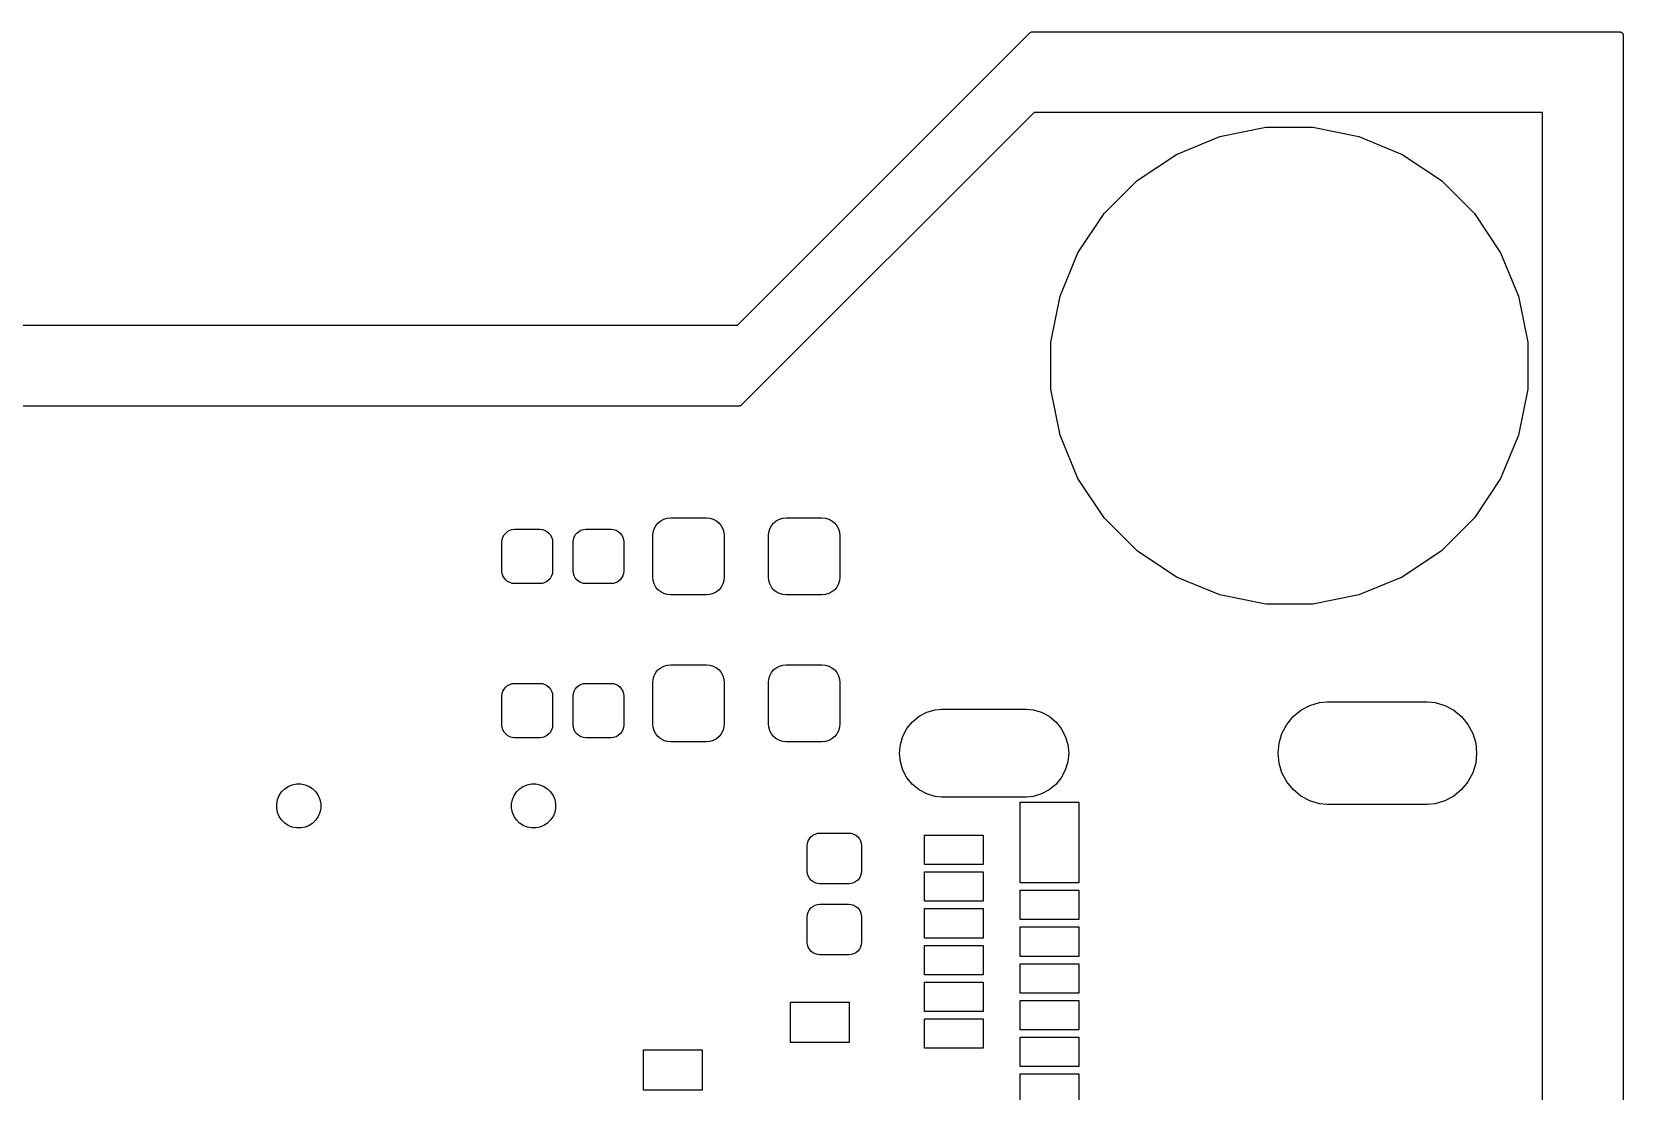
# Model space of a CAD drawing. Extents: x 112.9 to 189.1, y -124 to -78.
# Drawn here: x 167.36 to 189.05, y -92.39 to -77.95 of the extents above; entities that cross this region are included whole.
import ezdxf

# ---------------------------------------------------------------- set-up
doc = ezdxf.new("R2010")
doc.units = 0
doc.layers.add('BLACK', color=7, linetype='CONTINUOUS')

msp = doc.modelspace()

# ---------------------------------------------------------------- linework, layer by layer
at = {"layer": 'BLACK', "linetype": 'CONTINUOUS'}
for p, q in [((176.979, -81.95), (180.965, -77.9646)), ((180.965, -77.9642), (180.969, -77.9613)), ((180.965, -77.9643), (180.965, -77.9642)), ((180.965, -77.9645), (180.965, -77.9643)), ((180.965, -77.9643), (180.965, -77.9643)), ((180.965, -77.9643), (180.965, -77.9643)), ((180.965, -77.9646), (180.965, -77.9645)), ((180.965, -77.9645), (180.965, -77.9645)), ((180.965, -77.9645), (180.965, -77.9645)), ((180.969, -77.9613), (180.972, -77.9584)), ((180.972, -77.9583), (180.973, -77.9582)), ((180.972, -77.9584), (180.972, -77.9583)), ((180.973, -77.9581), (180.977, -77.956)), ((180.973, -77.9582), (180.973, -77.9581)), ((180.973, -77.9581), (180.973, -77.9581)), ((180.977, -77.956), (180.981, -77.9538)), ((180.981, -77.9536), (180.986, -77.9523)), ((180.981, -77.9537), (180.981, -77.9536)), ((180.981, -77.9536), (180.981, -77.9536)), ((180.981, -77.9536), (180.981, -77.9536)), ((180.981, -77.9538), (180.981, -77.9537)), ((180.986, -77.9523), (180.99, -77.951)), ((180.99, -77.951), (180.99, -77.9509)), ((180.99, -77.9509), (180.991, -77.9509)), ((180.991, -77.9509), (180.995, -77.9505)), ((180.991, -77.9509), (180.991, -77.9509)), ((180.991, -77.9509), (180.991, -77.9509)), ((180.995, -77.9505), (181, -77.95)), ((181, -77.95), (189, -77.95)), ((189, -77.95), (189, -77.95)), ((189, -77.95), (189, -77.95)), ((189, -77.95), (189, -77.95)), ((189, -77.95), (189.001, -77.95)), ((189.001, -77.95), (189.005, -77.9505)), ((189.005, -77.9505), (189.01, -77.951)), ((189.01, -77.951), (189.01, -77.9511)), ((189.01, -77.9511), (189.01, -77.9511)), ((189.01, -77.9511), (189.015, -77.9525)), ((189.015, -77.9525), (189.019, -77.9539)), ((189.019, -77.9539), (189.02, -77.954)), ((189.02, -77.954), (189.02, -77.954)), ((189.02, -77.954), (189.024, -77.9563)), ((189.024, -77.9563), (189.028, -77.9585)), ((189.028, -77.9585), (189.028, -77.9587)), ((189.028, -77.9587), (189.028, -77.9587)), ((189.028, -77.9587), (189.032, -77.9617)), ((189.032, -77.9617), (189.035, -77.9648)), ((189.035, -77.9648), (189.036, -77.9649)), ((189.036, -77.9649), (189.036, -77.965)), ((189.036, -77.965), (189.039, -77.9686)), ((189.039, -77.9686), (189.042, -77.9723)), ((189.042, -77.9723), (189.042, -77.9725)), ((189.042, -77.9725), (189.042, -77.9726)), ((189.042, -77.9726), (189.044, -77.9767)), ((189.044, -77.9767), (189.046, -77.9809)), ((189.046, -77.9809), (189.046, -77.9811)), ((189.046, -77.9811), (189.046, -77.9813)), ((189.046, -77.9813), (189.048, -77.9857)), ((189.048, -77.9857), (189.049, -77.9903)), ((189.049, -77.9903), (189.049, -77.9905)), ((189.049, -77.9905), (189.049, -77.9906)), ((189.049, -77.9906), (189.05, -77.9953)), ((189.05, -77.9953), (189.05, -78)), ((189.05, -78), (189.05, -124)), ((181.021, -79.05), (177.035, -83.0354)), ((187.95, -79.05), (181.021, -79.05)), ((187.95, -113.925), (187.95, -79.05)), ((182.961, -79.6199), (183.552, -79.3749)), ((183.552, -79.3749), (184.18, -79.25)), ((184.18, -79.25), (184.82, -79.25)), ((184.82, -79.25), (185.448, -79.3749)), ((185.448, -79.3749), (186.039, -79.6199)), ((182.428, -79.9756), (182.961, -79.6199)), ((186.039, -79.6199), (186.572, -79.9756)), ((181.976, -80.4282), (182.428, -79.9756)), ((186.572, -79.9756), (187.024, -80.4282)), ((181.62, -80.9605), (181.976, -80.4282)), ((187.024, -80.4282), (187.38, -80.9605)), ((181.375, -81.552), (181.62, -80.9605)), ((187.38, -80.9605), (187.625, -81.552)), ((181.25, -82.1799), (181.375, -81.552)), ((187.625, -81.552), (187.75, -82.1799)), ((125.021, -81.95), (176.979, -81.95)), ((181.25, -82.8201), (181.25, -82.1799)), ((187.75, -82.1799), (187.75, -82.8201)), ((181.375, -83.448), (181.25, -82.8201)), ((187.75, -82.8201), (187.625, -83.448)), ((177, -83.05), (125, -83.05)), ((177.005, -83.0495), (177, -83.05)), ((177.009, -83.0491), (177.005, -83.0495)), ((177.01, -83.0491), (177.009, -83.0491)), ((177.009, -83.0491), (177.009, -83.0491)), ((177.009, -83.0491), (177.009, -83.0491)), ((177.014, -83.0477), (177.01, -83.049)), ((177.01, -83.049), (177.01, -83.0491)), ((177.019, -83.0464), (177.014, -83.0477)), ((177.023, -83.0441), (177.019, -83.0462)), ((177.019, -83.0462), (177.019, -83.0463)), ((177.019, -83.0463), (177.019, -83.0464)), ((177.019, -83.0464), (177.019, -83.0464)), ((177.019, -83.0464), (177.019, -83.0464)), ((177.027, -83.0419), (177.023, -83.0441)), ((177.028, -83.0417), (177.027, -83.0418)), ((177.027, -83.0418), (177.027, -83.0419)), ((177.027, -83.0419), (177.027, -83.0419)), ((177.031, -83.0387), (177.028, -83.0416)), ((177.028, -83.0416), (177.028, -83.0417)), ((177.035, -83.0358), (177.031, -83.0387)), ((177.035, -83.0354), (177.035, -83.0355)), ((177.035, -83.0355), (177.035, -83.0355)), ((177.035, -83.0355), (177.035, -83.0355)), ((177.035, -83.0355), (177.035, -83.0357)), ((177.035, -83.0357), (177.035, -83.0357)), ((177.035, -83.0357), (177.035, -83.0357)), ((177.035, -83.0357), (177.035, -83.0358)), ((181.62, -84.0395), (181.375, -83.448)), ((187.625, -83.448), (187.38, -84.0395)), ((181.976, -84.5718), (181.62, -84.0395)), ((187.38, -84.0395), (187.024, -84.5718)), ((175.975, -84.5936), (176.021, -84.5797)), ((176.021, -84.5797), (176.069, -84.575)), ((176.069, -84.575), (176.556, -84.575)), ((176.556, -84.575), (176.604, -84.5797)), ((176.604, -84.5797), (176.65, -84.5936)), ((177.55, -84.5936), (177.596, -84.5797)), ((177.596, -84.5797), (177.644, -84.575)), ((177.644, -84.575), (178.131, -84.575)), ((178.131, -84.575), (178.179, -84.5797)), ((178.179, -84.5797), (178.225, -84.5936)), ((182.428, -85.0244), (181.976, -84.5718)), ((187.024, -84.5718), (186.572, -85.0244)), ((173.799, -84.8067), (173.821, -84.7805)), ((173.821, -84.7805), (173.847, -84.7591)), ((173.847, -84.7591), (173.876, -84.7431)), ((173.876, -84.7431), (173.909, -84.7333)), ((173.909, -84.7333), (173.942, -84.73)), ((173.942, -84.73), (174.287, -84.73)), ((174.287, -84.73), (174.321, -84.7333)), ((174.321, -84.7333), (174.354, -84.7431)), ((174.354, -84.7431), (174.383, -84.7591)), ((174.383, -84.7591), (174.409, -84.7805)), ((174.409, -84.7805), (174.431, -84.8067)), ((174.769, -84.8067), (174.791, -84.7805)), ((174.791, -84.7805), (174.817, -84.7591)), ((174.817, -84.7591), (174.846, -84.7431)), ((174.846, -84.7431), (174.879, -84.7333)), ((174.879, -84.7333), (174.912, -84.73)), ((174.912, -84.73), (175.257, -84.73)), ((175.257, -84.73), (175.291, -84.7333)), ((175.291, -84.7333), (175.324, -84.7431)), ((175.324, -84.7431), (175.353, -84.7591)), ((175.353, -84.7591), (175.379, -84.7805)), ((175.379, -84.7805), (175.401, -84.8067)), ((175.825, -84.8187), (175.83, -84.7712)), ((175.83, -84.7712), (175.844, -84.7255)), ((175.844, -84.7255), (175.866, -84.6833)), ((175.866, -84.6833), (175.896, -84.6464)), ((175.896, -84.6464), (175.933, -84.6161)), ((175.933, -84.6161), (175.975, -84.5936)), ((176.65, -84.5936), (176.692, -84.6161)), ((176.692, -84.6161), (176.729, -84.6464)), ((176.729, -84.6464), (176.759, -84.6833)), ((176.759, -84.6833), (176.781, -84.7255)), ((176.781, -84.7255), (176.795, -84.7712)), ((176.795, -84.7712), (176.8, -84.8187)), ((177.4, -84.8187), (177.405, -84.7712)), ((177.405, -84.7712), (177.419, -84.7255)), ((177.419, -84.7255), (177.441, -84.6833)), ((177.441, -84.6833), (177.471, -84.6464)), ((177.471, -84.6464), (177.508, -84.6161)), ((177.508, -84.6161), (177.55, -84.5936)), ((178.225, -84.5936), (178.267, -84.6161)), ((178.267, -84.6161), (178.304, -84.6464)), ((178.304, -84.6464), (178.334, -84.6833)), ((178.334, -84.6833), (178.356, -84.7255)), ((178.356, -84.7255), (178.37, -84.7712)), ((178.37, -84.7712), (178.375, -84.8187)), ((173.77, -84.9025), (173.773, -84.8688)), ((173.77, -85.2975), (173.77, -84.9025)), ((173.773, -84.8688), (173.783, -84.8365)), ((173.783, -84.8365), (173.799, -84.8067)), ((174.431, -84.8067), (174.447, -84.8365)), ((174.447, -84.8365), (174.457, -84.8688)), ((174.457, -84.8688), (174.46, -84.9025)), ((174.46, -84.9025), (174.46, -85.2975)), ((174.74, -84.9025), (174.743, -84.8688)), ((174.74, -85.2975), (174.74, -84.9025)), ((174.743, -84.8688), (174.753, -84.8365)), ((174.753, -84.8365), (174.769, -84.8067)), ((175.401, -84.8067), (175.417, -84.8365)), ((175.417, -84.8365), (175.427, -84.8688)), ((175.427, -84.8688), (175.43, -84.9025)), ((175.43, -84.9025), (175.43, -85.2975)), ((175.825, -85.3812), (175.825, -84.8187)), ((176.8, -84.8187), (176.8, -85.3812)), ((177.4, -85.3812), (177.4, -84.8187)), ((178.375, -84.8187), (178.375, -85.3812)), ((182.961, -85.3801), (182.428, -85.0244)), ((186.572, -85.0244), (186.039, -85.3801)), ((173.773, -85.3312), (173.77, -85.2975)), ((173.783, -85.3635), (173.773, -85.3312)), ((173.799, -85.3933), (173.783, -85.3635)), ((173.821, -85.4195), (173.799, -85.3933)), ((173.847, -85.4409), (173.821, -85.4195)), ((173.876, -85.4569), (173.847, -85.4409)), ((174.383, -85.4409), (174.354, -85.4569)), ((174.409, -85.4195), (174.383, -85.4409)), ((174.431, -85.3933), (174.409, -85.4195)), ((174.447, -85.3635), (174.431, -85.3933)), ((174.457, -85.3312), (174.447, -85.3635)), ((174.46, -85.2975), (174.457, -85.3312)), ((174.743, -85.3312), (174.74, -85.2975)), ((174.753, -85.3635), (174.743, -85.3312)), ((174.769, -85.3933), (174.753, -85.3635)), ((174.791, -85.4195), (174.769, -85.3933)), ((174.817, -85.4409), (174.791, -85.4195)), ((174.846, -85.4569), (174.817, -85.4409)), ((175.353, -85.4409), (175.324, -85.4569)), ((175.379, -85.4195), (175.353, -85.4409)), ((175.401, -85.3933), (175.379, -85.4195)), ((175.417, -85.3635), (175.401, -85.3933)), ((175.427, -85.3312), (175.417, -85.3635)), ((175.43, -85.2975), (175.427, -85.3312)), ((175.83, -85.4288), (175.825, -85.3812)), ((175.844, -85.4745), (175.83, -85.4288)), ((176.795, -85.4288), (176.781, -85.4745)), ((176.8, -85.3812), (176.795, -85.4288)), ((177.405, -85.4288), (177.4, -85.3812)), ((177.419, -85.4745), (177.405, -85.4288)), ((178.37, -85.4288), (178.356, -85.4745)), ((178.375, -85.3812), (178.37, -85.4288)), ((183.552, -85.6251), (182.961, -85.3801)), ((186.039, -85.3801), (185.448, -85.6251)), ((173.909, -85.4667), (173.876, -85.4569)), ((173.942, -85.47), (173.909, -85.4667)), ((174.287, -85.47), (173.942, -85.47)), ((174.321, -85.4667), (174.287, -85.47)), ((174.354, -85.4569), (174.321, -85.4667)), ((174.879, -85.4667), (174.846, -85.4569)), ((174.912, -85.47), (174.879, -85.4667)), ((175.257, -85.47), (174.912, -85.47)), ((175.291, -85.4667), (175.257, -85.47)), ((175.324, -85.4569), (175.291, -85.4667)), ((175.866, -85.5167), (175.844, -85.4745)), ((175.896, -85.5536), (175.866, -85.5167)), ((175.933, -85.5839), (175.896, -85.5536)), ((175.975, -85.6064), (175.933, -85.5839)), ((176.021, -85.6203), (175.975, -85.6064)), ((176.069, -85.625), (176.021, -85.6203)), ((176.556, -85.625), (176.069, -85.625)), ((176.604, -85.6203), (176.556, -85.625)), ((176.65, -85.6064), (176.604, -85.6203)), ((176.692, -85.5839), (176.65, -85.6064)), ((176.729, -85.5536), (176.692, -85.5839)), ((176.759, -85.5167), (176.729, -85.5536)), ((176.781, -85.4745), (176.759, -85.5167)), ((177.441, -85.5167), (177.419, -85.4745)), ((177.471, -85.5536), (177.441, -85.5167)), ((177.508, -85.5839), (177.471, -85.5536)), ((177.55, -85.6064), (177.508, -85.5839)), ((177.596, -85.6203), (177.55, -85.6064)), ((177.644, -85.625), (177.596, -85.6203)), ((178.131, -85.625), (177.644, -85.625)), ((178.179, -85.6203), (178.131, -85.625)), ((178.225, -85.6064), (178.179, -85.6203)), ((178.267, -85.5839), (178.225, -85.6064)), ((178.304, -85.5536), (178.267, -85.5839)), ((178.334, -85.5167), (178.304, -85.5536)), ((178.356, -85.4745), (178.334, -85.5167)), ((184.18, -85.75), (183.552, -85.6251)), ((185.448, -85.6251), (184.82, -85.75)), ((184.82, -85.75), (184.18, -85.75)), ((175.83, -86.7712), (175.844, -86.7255)), ((175.844, -86.7255), (175.866, -86.6833)), ((175.866, -86.6833), (175.896, -86.6464)), ((175.896, -86.6464), (175.933, -86.6161)), ((175.933, -86.6161), (175.975, -86.5936)), ((175.975, -86.5936), (176.021, -86.5797)), ((176.021, -86.5797), (176.069, -86.575)), ((176.069, -86.575), (176.556, -86.575)), ((176.556, -86.575), (176.604, -86.5797)), ((176.604, -86.5797), (176.65, -86.5936)), ((176.65, -86.5936), (176.692, -86.6161)), ((176.692, -86.6161), (176.729, -86.6464)), ((176.729, -86.6464), (176.759, -86.6833)), ((176.759, -86.6833), (176.781, -86.7255)), ((176.781, -86.7255), (176.795, -86.7712)), ((177.405, -86.7712), (177.419, -86.7255)), ((177.419, -86.7255), (177.441, -86.6833)), ((177.441, -86.6833), (177.471, -86.6464)), ((177.471, -86.6464), (177.508, -86.6161)), ((177.508, -86.6161), (177.55, -86.5936)), ((177.55, -86.5936), (177.596, -86.5797)), ((177.596, -86.5797), (177.644, -86.575)), ((177.644, -86.575), (178.131, -86.575)), ((178.131, -86.575), (178.179, -86.5797)), ((178.179, -86.5797), (178.225, -86.5936)), ((178.225, -86.5936), (178.267, -86.6161)), ((178.267, -86.6161), (178.304, -86.6464)), ((178.304, -86.6464), (178.334, -86.6833)), ((178.334, -86.6833), (178.356, -86.7255)), ((178.356, -86.7255), (178.37, -86.7712)), ((173.773, -86.9688), (173.783, -86.9365)), ((173.783, -86.9365), (173.799, -86.9067)), ((173.799, -86.9067), (173.821, -86.8805)), ((173.821, -86.8805), (173.847, -86.8591)), ((173.847, -86.8591), (173.876, -86.8431)), ((173.876, -86.8431), (173.909, -86.8333)), ((173.909, -86.8333), (173.942, -86.83)), ((173.942, -86.83), (174.287, -86.83)), ((174.287, -86.83), (174.321, -86.8333)), ((174.321, -86.8333), (174.354, -86.8431)), ((174.354, -86.8431), (174.383, -86.8591)), ((174.383, -86.8591), (174.409, -86.8805)), ((174.409, -86.8805), (174.431, -86.9067)), ((174.431, -86.9067), (174.447, -86.9365)), ((174.447, -86.9365), (174.457, -86.9688)), ((174.743, -86.9688), (174.753, -86.9365)), ((174.753, -86.9365), (174.769, -86.9067)), ((174.769, -86.9067), (174.791, -86.8805)), ((174.791, -86.8805), (174.817, -86.8591)), ((174.817, -86.8591), (174.846, -86.8431)), ((174.846, -86.8431), (174.879, -86.8333)), ((174.879, -86.8333), (174.912, -86.83)), ((174.912, -86.83), (175.257, -86.83)), ((175.257, -86.83), (175.291, -86.8333)), ((175.291, -86.8333), (175.324, -86.8431)), ((175.324, -86.8431), (175.353, -86.8591)), ((175.353, -86.8591), (175.379, -86.8805)), ((175.379, -86.8805), (175.401, -86.9067)), ((175.401, -86.9067), (175.417, -86.9365)), ((175.417, -86.9365), (175.427, -86.9688)), ((175.825, -86.8187), (175.83, -86.7712)), ((175.825, -87.3812), (175.825, -86.8187)), ((176.795, -86.7712), (176.8, -86.8187)), ((176.8, -86.8187), (176.8, -87.3812)), ((177.4, -86.8187), (177.405, -86.7712)), ((177.4, -87.3812), (177.4, -86.8187)), ((178.37, -86.7712), (178.375, -86.8187)), ((178.375, -86.8187), (178.375, -87.3812)), ((173.77, -87.0025), (173.773, -86.9688)), ((173.77, -87.3975), (173.77, -87.0025)), ((174.457, -86.9688), (174.46, -87.0025)), ((174.46, -87.0025), (174.46, -87.3975)), ((174.74, -87.0025), (174.743, -86.9688)), ((174.74, -87.3975), (174.74, -87.0025)), ((175.427, -86.9688), (175.43, -87.0025)), ((175.43, -87.0025), (175.43, -87.3975)), ((179.672, -87.1887), (179.761, -87.18)), ((179.761, -87.18), (180.919, -87.18)), ((180.919, -87.18), (181.008, -87.1887)), ((184.659, -87.1952), (184.781, -87.1302)), ((184.781, -87.1302), (184.913, -87.0901)), ((184.913, -87.0901), (185.016, -87.08)), ((185.016, -87.08), (186.384, -87.08)), ((186.384, -87.08), (186.487, -87.0901)), ((186.487, -87.0901), (186.619, -87.1302)), ((186.619, -87.1302), (186.741, -87.1952)), ((173.773, -87.4312), (173.77, -87.3975)), ((174.46, -87.3975), (174.457, -87.4312)), ((174.743, -87.4312), (174.74, -87.3975)), ((175.43, -87.3975), (175.427, -87.4312)), ((175.83, -87.4288), (175.825, -87.3812)), ((176.8, -87.3812), (176.795, -87.4288)), ((177.405, -87.4288), (177.4, -87.3812)), ((178.375, -87.3812), (178.37, -87.4288)), ((179.289, -87.445), (179.364, -87.3537)), ((179.364, -87.3537), (179.455, -87.2787)), ((179.455, -87.2787), (179.559, -87.223)), ((179.559, -87.223), (179.672, -87.1887)), ((181.008, -87.1887), (181.121, -87.223)), ((181.121, -87.223), (181.225, -87.2787)), ((181.225, -87.2787), (181.316, -87.3537)), ((181.316, -87.3537), (181.391, -87.445)), ((184.4, -87.5108), (184.465, -87.3892)), ((184.465, -87.3892), (184.553, -87.2826)), ((184.553, -87.2826), (184.659, -87.1952)), ((186.741, -87.1952), (186.847, -87.2826)), ((186.847, -87.2826), (186.935, -87.3892)), ((186.935, -87.3892), (187, -87.5108)), ((173.783, -87.4635), (173.773, -87.4312)), ((173.799, -87.4933), (173.783, -87.4635)), ((173.821, -87.5195), (173.799, -87.4933)), ((173.847, -87.5409), (173.821, -87.5195)), ((173.876, -87.5569), (173.847, -87.5409)), ((173.909, -87.5667), (173.876, -87.5569)), ((173.942, -87.57), (173.909, -87.5667)), ((174.287, -87.57), (173.942, -87.57)), ((174.321, -87.5667), (174.287, -87.57)), ((174.354, -87.5569), (174.321, -87.5667)), ((174.383, -87.5409), (174.354, -87.5569)), ((174.409, -87.5195), (174.383, -87.5409)), ((174.431, -87.4933), (174.409, -87.5195)), ((174.447, -87.4635), (174.431, -87.4933)), ((174.457, -87.4312), (174.447, -87.4635)), ((174.753, -87.4635), (174.743, -87.4312)), ((174.769, -87.4933), (174.753, -87.4635)), ((174.791, -87.5195), (174.769, -87.4933)), ((174.817, -87.5409), (174.791, -87.5195)), ((174.846, -87.5569), (174.817, -87.5409)), ((174.879, -87.5667), (174.846, -87.5569)), ((174.912, -87.57), (174.879, -87.5667)), ((175.257, -87.57), (174.912, -87.57)), ((175.291, -87.5667), (175.257, -87.57)), ((175.324, -87.5569), (175.291, -87.5667)), ((175.353, -87.5409), (175.324, -87.5569)), ((175.379, -87.5195), (175.353, -87.5409)), ((175.401, -87.4933), (175.379, -87.5195)), ((175.417, -87.4635), (175.401, -87.4933)), ((175.427, -87.4312), (175.417, -87.4635)), ((175.844, -87.4745), (175.83, -87.4288)), ((175.866, -87.5167), (175.844, -87.4745)), ((175.896, -87.5536), (175.866, -87.5167)), ((175.933, -87.5839), (175.896, -87.5536)), ((175.975, -87.6064), (175.933, -87.5839)), ((176.021, -87.6203), (175.975, -87.6064)), ((176.65, -87.6064), (176.604, -87.6203)), ((176.692, -87.5839), (176.65, -87.6064)), ((176.729, -87.5536), (176.692, -87.5839)), ((176.759, -87.5167), (176.729, -87.5536)), ((176.781, -87.4745), (176.759, -87.5167)), ((176.795, -87.4288), (176.781, -87.4745)), ((177.419, -87.4745), (177.405, -87.4288)), ((177.441, -87.5167), (177.419, -87.4745)), ((177.471, -87.5536), (177.441, -87.5167)), ((177.508, -87.5839), (177.471, -87.5536)), ((177.55, -87.6064), (177.508, -87.5839)), ((177.596, -87.6203), (177.55, -87.6064)), ((178.225, -87.6064), (178.179, -87.6203)), ((178.267, -87.5839), (178.225, -87.6064)), ((178.304, -87.5536), (178.267, -87.5839)), ((178.334, -87.5167), (178.304, -87.5536)), ((178.356, -87.4745), (178.334, -87.5167)), ((178.37, -87.4288), (178.356, -87.4745)), ((179.199, -87.6624), (179.233, -87.5493)), ((179.233, -87.5493), (179.289, -87.445)), ((181.391, -87.445), (181.447, -87.5493)), ((181.447, -87.5493), (181.481, -87.6624)), ((184.36, -87.6428), (184.4, -87.5108)), ((187, -87.5108), (187.04, -87.6428)), ((176.069, -87.625), (176.021, -87.6203)), ((176.556, -87.625), (176.069, -87.625)), ((176.604, -87.6203), (176.556, -87.625)), ((177.644, -87.625), (177.596, -87.6203)), ((178.131, -87.625), (177.644, -87.625)), ((178.179, -87.6203), (178.131, -87.625)), ((179.187, -87.78), (179.199, -87.6624)), ((179.199, -87.8976), (179.187, -87.78)), ((181.481, -87.6624), (181.493, -87.78)), ((181.493, -87.78), (181.481, -87.8976)), ((184.347, -87.78), (184.36, -87.6428)), ((184.36, -87.9172), (184.347, -87.78)), ((187.04, -87.6428), (187.053, -87.78)), ((187.053, -87.78), (187.04, -87.9172)), ((179.233, -88.0107), (179.199, -87.8976)), ((179.289, -88.115), (179.233, -88.0107)), ((181.447, -88.0107), (181.391, -88.115)), ((181.481, -87.8976), (181.447, -88.0107)), ((184.4, -88.0492), (184.36, -87.9172)), ((184.465, -88.1708), (184.4, -88.0492)), ((187, -88.0492), (186.935, -88.1708)), ((187.04, -87.9172), (187, -88.0492)), ((170.767, -88.3088), (170.809, -88.267)), ((170.809, -88.267), (170.858, -88.2341)), ((170.858, -88.2341), (170.912, -88.2115)), ((170.912, -88.2115), (170.97, -88.2)), ((170.97, -88.2), (171.03, -88.2)), ((171.03, -88.2), (171.088, -88.2115)), ((171.088, -88.2115), (171.142, -88.2341)), ((171.142, -88.2341), (171.191, -88.267)), ((171.191, -88.267), (171.233, -88.3088)), ((173.967, -88.3088), (174.009, -88.267)), ((174.009, -88.267), (174.058, -88.2341)), ((174.058, -88.2341), (174.112, -88.2115)), ((174.112, -88.2115), (174.17, -88.2)), ((174.17, -88.2), (174.23, -88.2)), ((174.23, -88.2), (174.288, -88.2115)), ((174.288, -88.2115), (174.342, -88.2341)), ((174.342, -88.2341), (174.391, -88.267)), ((174.391, -88.267), (174.433, -88.3088)), ((179.364, -88.2063), (179.289, -88.115)), ((179.455, -88.2813), (179.364, -88.2063)), ((181.316, -88.2063), (181.225, -88.2813)), ((181.391, -88.115), (181.316, -88.2063)), ((184.553, -88.2774), (184.465, -88.1708)), ((186.935, -88.1708), (186.847, -88.2774)), ((170.7, -88.4705), (170.712, -88.4125)), ((170.7, -88.5295), (170.7, -88.4705)), ((170.712, -88.4125), (170.734, -88.3579)), ((170.734, -88.3579), (170.767, -88.3088)), ((171.233, -88.3088), (171.266, -88.3579)), ((171.266, -88.3579), (171.288, -88.4125)), ((171.288, -88.4125), (171.3, -88.4705)), ((171.3, -88.4705), (171.3, -88.5295)), ((173.9, -88.4705), (173.912, -88.4125)), ((173.9, -88.5295), (173.9, -88.4705)), ((173.912, -88.4125), (173.934, -88.3579)), ((173.934, -88.3579), (173.967, -88.3088)), ((174.433, -88.3088), (174.466, -88.3579)), ((174.466, -88.3579), (174.488, -88.4125)), ((174.488, -88.4125), (174.5, -88.4705)), ((174.5, -88.4705), (174.5, -88.5295)), ((179.559, -88.337), (179.455, -88.2813)), ((179.672, -88.3713), (179.559, -88.337)), ((179.761, -88.38), (179.672, -88.3713)), ((180.919, -88.38), (179.761, -88.38)), ((180.83, -89.55), (180.83, -88.45)), ((180.83, -88.45), (181.63, -88.45)), ((181.008, -88.3713), (180.919, -88.38)), ((181.121, -88.337), (181.008, -88.3713)), ((181.225, -88.2813), (181.121, -88.337)), ((181.63, -88.45), (181.63, -89.55)), ((184.659, -88.3648), (184.553, -88.2774)), ((184.781, -88.4298), (184.659, -88.3648)), ((184.913, -88.4699), (184.781, -88.4298)), ((185.016, -88.48), (184.913, -88.4699)), ((186.384, -88.48), (185.016, -88.48)), ((186.487, -88.4699), (186.384, -88.48)), ((186.619, -88.4298), (186.487, -88.4699)), ((186.741, -88.3648), (186.619, -88.4298)), ((186.847, -88.2774), (186.741, -88.3648)), ((170.712, -88.5875), (170.7, -88.5295)), ((170.734, -88.6421), (170.712, -88.5875)), ((170.767, -88.6912), (170.734, -88.6421)), ((170.809, -88.733), (170.767, -88.6912)), ((171.233, -88.6912), (171.191, -88.733)), ((171.266, -88.6421), (171.233, -88.6912)), ((171.288, -88.5875), (171.266, -88.6421)), ((171.3, -88.5295), (171.288, -88.5875)), ((173.912, -88.5875), (173.9, -88.5295)), ((173.934, -88.6421), (173.912, -88.5875)), ((173.967, -88.6912), (173.934, -88.6421)), ((174.009, -88.733), (173.967, -88.6912)), ((174.433, -88.6912), (174.391, -88.733)), ((174.466, -88.6421), (174.433, -88.6912)), ((174.488, -88.5875), (174.466, -88.6421)), ((174.5, -88.5295), (174.488, -88.5875)), ((170.858, -88.7659), (170.809, -88.733)), ((170.912, -88.7885), (170.858, -88.7659)), ((170.97, -88.8), (170.912, -88.7885)), ((171.03, -88.8), (170.97, -88.8)), ((171.088, -88.7885), (171.03, -88.8)), ((171.142, -88.7659), (171.088, -88.7885)), ((171.191, -88.733), (171.142, -88.7659)), ((174.058, -88.7659), (174.009, -88.733)), ((174.112, -88.7885), (174.058, -88.7659)), ((174.17, -88.8), (174.112, -88.7885)), ((174.23, -88.8), (174.17, -88.8)), ((174.288, -88.7885), (174.23, -88.8)), ((174.342, -88.7659), (174.288, -88.7885)), ((174.391, -88.733), (174.342, -88.7659)), ((177.981, -88.9205), (178.007, -88.8991)), ((178.007, -88.8991), (178.036, -88.8831)), ((178.036, -88.8831), (178.069, -88.8733)), ((178.069, -88.8733), (178.102, -88.87)), ((178.102, -88.87), (178.498, -88.87)), ((178.498, -88.87), (178.531, -88.8733)), ((178.531, -88.8733), (178.564, -88.8831)), ((178.564, -88.8831), (178.593, -88.8991)), ((178.593, -88.8991), (178.619, -88.9205)), ((179.53, -89.3), (179.53, -88.9)), ((179.53, -88.9), (180.33, -88.9)), ((180.33, -88.9), (180.33, -89.3)), ((177.93, -89.0425), (177.933, -89.0088)), ((177.93, -89.3875), (177.93, -89.0425)), ((177.933, -89.0088), (177.943, -88.9765)), ((177.943, -88.9765), (177.959, -88.9467)), ((177.959, -88.9467), (177.981, -88.9205)), ((178.619, -88.9205), (178.641, -88.9467)), ((178.641, -88.9467), (178.657, -88.9765)), ((178.657, -88.9765), (178.667, -89.0088)), ((178.667, -89.0088), (178.67, -89.0425)), ((178.67, -89.0425), (178.67, -89.3875)), ((180.33, -89.3), (179.53, -89.3)), ((177.933, -89.4212), (177.93, -89.3875)), ((177.943, -89.4535), (177.933, -89.4212)), ((177.959, -89.4833), (177.943, -89.4535)), ((177.981, -89.5095), (177.959, -89.4833)), ((178.007, -89.5309), (177.981, -89.5095)), ((178.036, -89.5469), (178.007, -89.5309)), ((178.069, -89.5567), (178.036, -89.5469)), ((178.102, -89.56), (178.069, -89.5567)), ((178.498, -89.56), (178.102, -89.56)), ((178.531, -89.5567), (178.498, -89.56)), ((178.564, -89.5469), (178.531, -89.5567)), ((178.593, -89.5309), (178.564, -89.5469)), ((178.619, -89.5095), (178.593, -89.5309)), ((178.641, -89.4833), (178.619, -89.5095)), ((178.657, -89.4535), (178.641, -89.4833)), ((178.667, -89.4212), (178.657, -89.4535)), ((178.67, -89.3875), (178.667, -89.4212)), ((179.53, -89.8), (179.53, -89.4)), ((179.53, -89.4), (180.33, -89.4)), ((180.33, -89.4), (180.33, -89.8)), ((181.63, -89.55), (180.83, -89.55)), ((180.83, -90.05), (180.83, -89.65)), ((180.83, -89.65), (181.63, -89.65)), ((181.63, -89.65), (181.63, -90.05)), ((177.93, -90.0125), (177.933, -89.9788)), ((177.933, -89.9788), (177.943, -89.9465)), ((177.943, -89.9465), (177.959, -89.9167)), ((177.959, -89.9167), (177.981, -89.8905)), ((177.981, -89.8905), (178.007, -89.8691)), ((178.007, -89.8691), (178.036, -89.8531)), ((178.036, -89.8531), (178.069, -89.8433)), ((178.069, -89.8433), (178.102, -89.84)), ((178.102, -89.84), (178.498, -89.84)), ((178.498, -89.84), (178.531, -89.8433)), ((178.531, -89.8433), (178.564, -89.8531)), ((178.564, -89.8531), (178.593, -89.8691)), ((178.593, -89.8691), (178.619, -89.8905)), ((178.619, -89.8905), (178.641, -89.9167)), ((178.641, -89.9167), (178.657, -89.9465)), ((178.657, -89.9465), (178.667, -89.9788)), ((178.667, -89.9788), (178.67, -90.0125)), ((180.33, -89.8), (179.53, -89.8)), ((179.53, -90.3), (179.53, -89.9)), ((179.53, -89.9), (180.33, -89.9)), ((180.33, -89.9), (180.33, -90.3)), ((177.93, -90.3575), (177.93, -90.0125)), ((178.67, -90.0125), (178.67, -90.3575)), ((181.63, -90.05), (180.83, -90.05)), ((180.83, -90.55), (180.83, -90.15)), ((180.83, -90.15), (181.63, -90.15)), ((181.63, -90.15), (181.63, -90.55)), ((177.933, -90.3912), (177.93, -90.3575)), ((177.943, -90.4235), (177.933, -90.3912)), ((177.959, -90.4533), (177.943, -90.4235)), ((178.657, -90.4235), (178.641, -90.4533)), ((178.667, -90.3912), (178.657, -90.4235)), ((178.67, -90.3575), (178.667, -90.3912)), ((180.33, -90.3), (179.53, -90.3)), ((179.53, -90.8), (179.53, -90.4)), ((179.53, -90.4), (180.33, -90.4)), ((180.33, -90.4), (180.33, -90.8)), ((177.981, -90.4795), (177.959, -90.4533)), ((178.007, -90.5009), (177.981, -90.4795)), ((178.036, -90.5169), (178.007, -90.5009)), ((178.069, -90.5267), (178.036, -90.5169)), ((178.102, -90.53), (178.069, -90.5267)), ((178.498, -90.53), (178.102, -90.53)), ((178.531, -90.5267), (178.498, -90.53)), ((178.564, -90.5169), (178.531, -90.5267)), ((178.593, -90.5009), (178.564, -90.5169)), ((178.619, -90.4795), (178.593, -90.5009)), ((178.641, -90.4533), (178.619, -90.4795)), ((181.63, -90.55), (180.83, -90.55)), ((180.83, -91.05), (180.83, -90.65)), ((180.83, -90.65), (181.63, -90.65)), ((181.63, -90.65), (181.63, -91.05)), ((180.33, -90.8), (179.53, -90.8)), ((179.53, -91.3), (179.53, -90.9)), ((179.53, -90.9), (180.33, -90.9)), ((180.33, -90.9), (180.33, -91.3)), ((181.63, -91.05), (180.83, -91.05)), ((177.7, -91.725), (177.7, -91.175)), ((177.7, -91.175), (178.5, -91.175)), ((178.5, -91.175), (178.5, -91.725)), ((180.33, -91.3), (179.53, -91.3)), ((180.83, -91.55), (180.83, -91.15)), ((180.83, -91.15), (181.63, -91.15)), ((181.63, -91.15), (181.63, -91.55)), ((179.53, -91.8), (179.53, -91.4)), ((179.53, -91.4), (180.33, -91.4)), ((180.33, -91.4), (180.33, -91.8)), ((178.5, -91.725), (177.7, -91.725)), ((181.63, -91.55), (180.83, -91.55)), ((180.83, -92.05), (180.83, -91.65)), ((180.83, -91.65), (181.63, -91.65)), ((181.63, -91.65), (181.63, -92.05)), ((175.7, -92.375), (175.7, -91.825)), ((175.7, -91.825), (176.5, -91.825)), ((176.5, -91.825), (176.5, -92.375)), ((180.33, -91.8), (179.53, -91.8)), ((181.63, -92.05), (180.83, -92.05)), ((180.83, -92.55), (180.83, -92.15)), ((180.83, -92.15), (181.63, -92.15)), ((181.63, -92.15), (181.63, -92.55)), ((176.5, -92.375), (175.7, -92.375))]:
    msp.add_line(p, q, dxfattribs=at)

doc.saveas('drawing.dxf')
